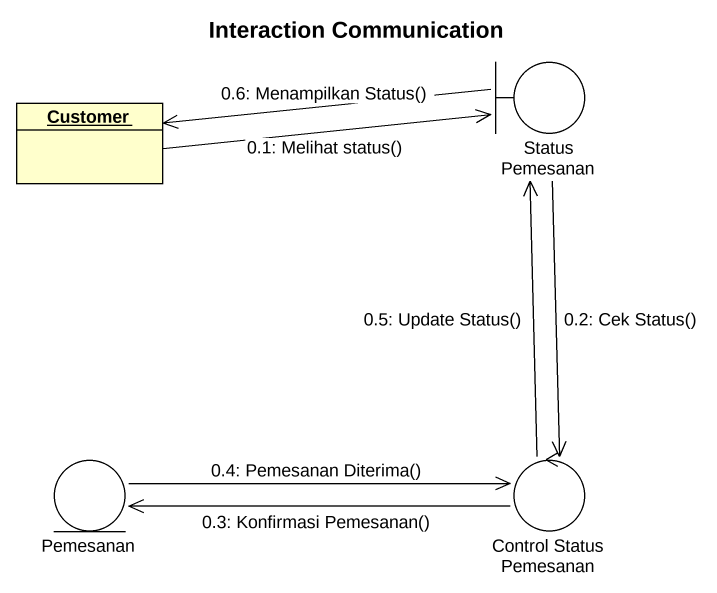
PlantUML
@startuml
title Interaction Communication
allowmixing
hide circle
hide empty members
boundary "Status Pemesanan" as Status_Pemesanan
object Customer
entity Pemesanan
control "Control Status Pemesanan" as Control_Status_Pemesanan
Customer -right-> Status_Pemesanan : 0.1: Melihat status()
Status_Pemesanan --> Control_Status_Pemesanan : 0.2: Cek Status()
Control_Status_Pemesanan -left-> Pemesanan : 0.3: Konfirmasi Pemesanan()
Pemesanan -right-> Control_Status_Pemesanan : 0.4: Pemesanan Diterima()
Control_Status_Pemesanan -up-> Status_Pemesanan : 0.5: Update Status()
Status_Pemesanan -left-> Customer : 0.6: Menampilkan Status()
@enduml
